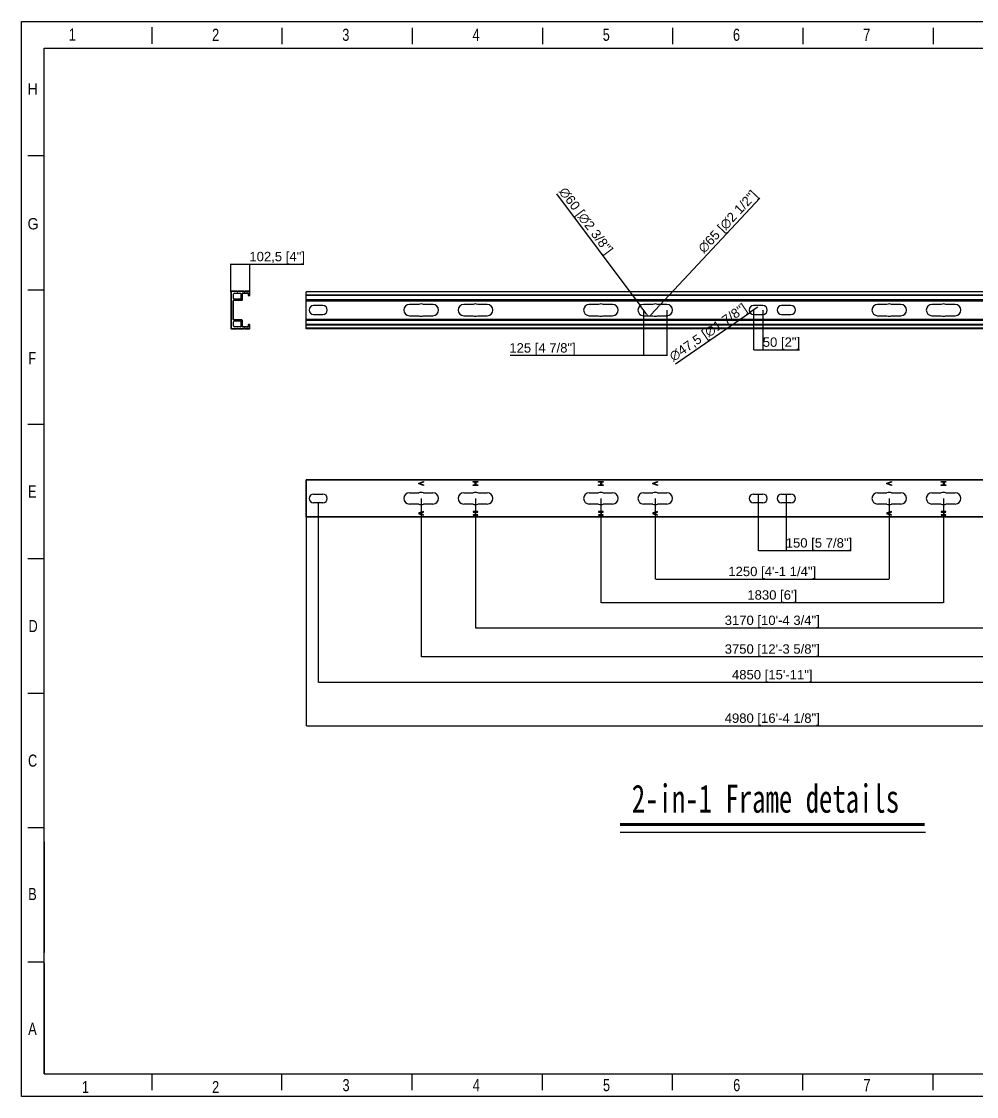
# Model space of a CAD drawing. Header units: millimetres. Extents: x -1070 to 42146, y 1440 to 12921.
# Drawn here: x 17109 to 22210, y 1440 to 7180 of the extents above; entities that cross this region are included whole.
import ezdxf

# ---------------------------------------------------------------- set-up
doc = ezdxf.new("R2010")
doc.units = ezdxf.units.MM
doc.layers.add('DIM', color=4, linetype='Continuous')
doc.styles.add('CKSTANDARD', font='arial.ttf')
doc.styles.add('Roamns', font='romans.shx')
doc.styles.get("Standard").update_dxf_attribs({"font": 'arial.ttf'})
doc.styles.add('黑体', font='simhei.ttf')
doc.dimstyles.new('ISO-25', dxfattribs={"dimtxt": 50, "dimasz": 2.5, "dimexe": 1.25, "dimexo": 0.625, "dimtad": 1, "dimtxsty": 'Standard', "dimcen": 2.5, "dimadec": 0, "dimazin": 0, "dimtfac": 1, "dimtmove": 0, "dimatfit": 3, "dimfxl": 1, "dimarcsym": 0})

# ---------------------------------------------------------------- blocks, each defined once
blk = doc.blocks.new('standard template')
for p, q in [((3074, 30739), (3074, 30336)), ((6246, 30728), (6246, 30325)), ((9418, 30728), (9418, 30325)), ((12589, 30728), (12589, 30325)), ((15761, 30728), (15761, 30325)), ((18933, 30728), (18933, 30325)), ((22104, 30728), (22104, 30325)), ((456, 27607), (54, 27607)), ((456, 24334), (54, 24334)), ((456, 21062), (54, 21062)), ((456, 17790), (54, 17790)), ((456, 14517), (54, 14517)), ((456, 11245), (54, 11245)), ((456, 10901), (456, 8211)), ((456, 8211), (456, 10446)), ((456, 6313), (456, 10291)), ((456, 7973), (54, 7973)), ((456, 7944), (456, 5254)), ((456, 5254), (37409, 5254)), ((3074, 5254), (3074, 4851)), ((6246, 4851), (6246, 5254)), ((9418, 4851), (9418, 5254)), ((12589, 4851), (12589, 5254)), ((15761, 4851), (15761, 5254)), ((18933, 4851), (18933, 5254)), ((22104, 4851), (22104, 5254))]:
    blk.add_line(p, q)
blk.add_lwpolyline([(37963, 4700), (-97, 4700), (-97, 30879), (37963, 30879)], close=True)
at = {"color": 7}
for points in [[(456, 6674), (456, 5964), (456, 5254), (456, 30226), (37409, 30226), (37409, 5254)], [(456, 9631), (456, 8921), (456, 8211)]]:
    blk.add_lwpolyline(points, dxfattribs=at)
at = {"style": 'CKSTANDARD'}
for s, height, width, p in [('1', 295, 0.75, (1055, 30416)), ('2', 295, 0.75, (4545, 30408)), ('3', 295, 0.75, (7716, 30408)), ('4', 295, 0.75, (10888, 30408)), ('5', 295, 0.75, (14060, 30408)), ('6', 295, 0.75, (17231, 30408)), ('7', 295, 0.75, (20403, 30408)), ('H', 276, 0.9, (47, 29097)), ('G', 276, 0.9, (50, 25816)), ('F', 295, 0.75, (69, 22532)), ('E', 295, 0.75, (62, 19285)), ('D', 295, 0.75, (74, 16009)), ('C', 295, 0.75, (62, 12732)), ('B', 295, 0.75, (67, 9483)), ('A', 295, 0.75, (67, 6202)), ('1', 295, 0.75, (1373, 4783)), ('2', 295, 0.75, (4545, 4783)), ('3', 295, 0.75, (7722, 4830)), ('4', 295, 0.75, (10894, 4830)), ('5', 295, 0.75, (14066, 4830)), ('6', 295, 0.75, (17237, 4830)), ('7', 295, 0.75, (20409, 4830))]:
    blk.add_text(s, height=height, dxfattribs=dict(at, width=width)).set_placement(p)
at = {"style": 'Roamns'}
for tag, p in [('PAGE_NAME', (27466, 7594)), ('PROJECT_NAME', (27466, 6884)), ('DRAWN_NAME', (27466, 6174)), ('VERSION', (34241, 6174)), ('SELECT_DATA', (27466, 5464)), ('PAGE_NUMBER', (34241, 5464))]:
    blk.add_attdef(tag, p, '', height=285, dxfattribs=at)
blk = doc.blocks.new('*D193')
at = {"layer": 'Defpoints', "color": 0, "transparency": 16777216}
for p in [(21043.7, 4657), (21193.7, 4657), (21193.7, 4355.5)]:
    blk.add_point(p, dxfattribs=at)
at = {"layer": 'DIM', "color": 0, "lineweight": -2, "transparency": 16777216}
for p, q in [((21043.7, 4656.4), (21043.7, 4354.2)), ((21193.7, 4656.4), (21193.7, 4354.2)), ((21046.2, 4355.5), (21191.2, 4355.5)), ((21193.7, 4355.5), (21540.2, 4355.5))]:
    blk.add_line(p, q, dxfattribs=at)
at = {"layer": 'DIM', "color": 0, "transparency": 16777216}
for points in [[(21046.2, 4355.9), (21046.2, 4355.1), (21043.7, 4355.5)], [(21191.2, 4355.9), (21191.2, 4355.1), (21193.7, 4355.5)]]:
    blk.add_solid(points, dxfattribs=at)
at = {"layer": 'DIM', "color": 0, "lineweight": -3, "transparency": 16777216, "insert": (21368.2, 4388.5), "char_height": 50, "attachment_point": 5}
blk.add_mtext('150 [5 7/8"]', dxfattribs=at)
blk = doc.blocks.new('*D194')
at = {"layer": 'Defpoints', "color": 0, "transparency": 16777216}
for p in [(18693.7, 4609.5), (23543.7, 4609.5), (23543.7, 3651.9)]:
    blk.add_point(p, dxfattribs=at)
at = {"layer": 'DIM', "color": 0, "lineweight": -2, "transparency": 16777216}
for p, q in [((18693.7, 4608.9), (18693.7, 3650.7)), ((23543.7, 4608.9), (23543.7, 3650.7)), ((18696.2, 3651.9), (23541.2, 3651.9))]:
    blk.add_line(p, q, dxfattribs=at)
at = {"layer": 'DIM', "color": 0, "transparency": 16777216}
for points in [[(18696.2, 3652.3), (18696.2, 3651.5), (18693.7, 3651.9)], [(23541.2, 3652.3), (23541.2, 3651.5), (23543.7, 3651.9)]]:
    blk.add_solid(points, dxfattribs=at)
at = {"layer": 'DIM', "color": 0, "lineweight": -3, "transparency": 16777216, "insert": (21118.7, 3684.6), "char_height": 50, "attachment_point": 5}
blk.add_mtext('4850 [15\'-11"]', dxfattribs=at)
blk = doc.blocks.new('*D195')
at = {"layer": 'Defpoints', "color": 0, "transparency": 16777216}
for p in [(20493.7, 4633.3), (21743.7, 4633.3), (21743.7, 4203)]:
    blk.add_point(p, dxfattribs=at)
at = {"layer": 'DIM', "color": 0, "lineweight": -2, "transparency": 16777216}
for p, q in [((20493.7, 4632.6), (20493.7, 4201.8)), ((21743.7, 4632.6), (21743.7, 4201.8)), ((20496.2, 4203), (21741.2, 4203))]:
    blk.add_line(p, q, dxfattribs=at)
at = {"layer": 'DIM', "color": 0, "transparency": 16777216}
for points in [[(20496.2, 4203.4), (20496.2, 4202.6), (20493.7, 4203)], [(21741.2, 4203.4), (21741.2, 4202.6), (21743.7, 4203)]]:
    blk.add_solid(points, dxfattribs=at)
at = {"layer": 'DIM', "color": 0, "lineweight": -3, "transparency": 16777216, "insert": (21118.7, 4236), "char_height": 50, "attachment_point": 5}
blk.add_mtext('1250 [4\'-1 1/4"]', dxfattribs=at)
blk = doc.blocks.new('*D196')
at = {"layer": 'Defpoints', "color": 0, "transparency": 16777216}
for p in [(20203.7, 4633.3), (22033.7, 4633.3), (22033.7, 4077.8)]:
    blk.add_point(p, dxfattribs=at)
at = {"layer": 'DIM', "color": 0, "lineweight": -2, "transparency": 16777216}
for p, q in [((20203.7, 4632.6), (20203.7, 4076.5)), ((22033.7, 4632.6), (22033.7, 4076.5)), ((20206.2, 4077.8), (22031.2, 4077.8))]:
    blk.add_line(p, q, dxfattribs=at)
at = {"layer": 'DIM', "color": 0, "transparency": 16777216}
for points in [[(20206.2, 4078.2), (20206.2, 4077.4), (20203.7, 4077.8)], [(22031.2, 4078.2), (22031.2, 4077.4), (22033.7, 4077.8)]]:
    blk.add_solid(points, dxfattribs=at)
at = {"layer": 'DIM', "color": 0, "lineweight": -3, "transparency": 16777216, "insert": (21118.7, 4110.5), "char_height": 50, "attachment_point": 5}
blk.add_mtext("1830 [6']", dxfattribs=at)
blk = doc.blocks.new('*D197')
at = {"layer": 'Defpoints', "color": 0, "transparency": 16777216}
for p in [(19533.7, 4633.3), (22703.7, 4633.3), (22703.7, 3942.2)]:
    blk.add_point(p, dxfattribs=at)
at = {"layer": 'DIM', "color": 0, "lineweight": -2, "transparency": 16777216}
for p, q in [((19533.7, 4632.6), (19533.7, 3941)), ((22703.7, 4632.6), (22703.7, 3941)), ((19536.2, 3942.2), (22701.2, 3942.2))]:
    blk.add_line(p, q, dxfattribs=at)
at = {"layer": 'DIM', "color": 0, "transparency": 16777216}
for points in [[(19536.2, 3942.6), (19536.2, 3941.8), (19533.7, 3942.2)], [(22701.2, 3942.6), (22701.2, 3941.8), (22703.7, 3942.2)]]:
    blk.add_solid(points, dxfattribs=at)
at = {"layer": 'DIM', "color": 0, "lineweight": -3, "transparency": 16777216, "insert": (21118.7, 3975.2), "char_height": 50, "attachment_point": 5}
blk.add_mtext('3170 [10\'-4 3/4"]', dxfattribs=at)
blk = doc.blocks.new('*D198')
at = {"layer": 'Defpoints', "color": 0, "transparency": 16777216}
for p in [(19243.7, 4633.3), (22993.7, 4633.3), (22993.7, 3788.8)]:
    blk.add_point(p, dxfattribs=at)
at = {"layer": 'DIM', "color": 0, "lineweight": -2, "transparency": 16777216}
for p, q in [((19243.7, 4632.6), (19243.7, 3787.6)), ((22993.7, 4632.6), (22993.7, 3787.6)), ((19246.2, 3788.8), (22991.2, 3788.8))]:
    blk.add_line(p, q, dxfattribs=at)
at = {"layer": 'DIM', "color": 0, "transparency": 16777216}
for points in [[(19246.2, 3789.3), (19246.2, 3788.4), (19243.7, 3788.8)], [(22991.2, 3789.3), (22991.2, 3788.4), (22993.7, 3788.8)]]:
    blk.add_solid(points, dxfattribs=at)
at = {"layer": 'DIM', "color": 0, "lineweight": -3, "transparency": 16777216, "insert": (21118.7, 3821.8), "char_height": 50, "attachment_point": 5}
blk.add_mtext('3750 [12\'-3 5/8"]', dxfattribs=at)
blk = doc.blocks.new('*D192')
at = {"layer": 'Defpoints', "color": 0, "transparency": 16777216}
for p in [(18628.7, 4534.8), (23608.7, 4534.8), (23608.7, 3419.6)]:
    blk.add_point(p, dxfattribs=at)
at = {"layer": 'DIM', "color": 0, "lineweight": -2, "transparency": 16777216}
for p, q in [((18628.7, 4534.1), (18628.7, 3418.4)), ((23608.7, 4534.1), (23608.7, 3418.4)), ((18631.2, 3419.6), (23606.2, 3419.6))]:
    blk.add_line(p, q, dxfattribs=at)
at = {"layer": 'DIM', "color": 0, "transparency": 16777216}
for points in [[(18631.2, 3420), (18631.2, 3419.2), (18628.7, 3419.6)], [(23606.2, 3420), (23606.2, 3419.2), (23608.7, 3419.6)]]:
    blk.add_solid(points, dxfattribs=at)
at = {"layer": 'DIM', "color": 0, "lineweight": -3, "transparency": 16777216, "insert": (21118.7, 3452.6), "char_height": 50, "attachment_point": 5}
blk.add_mtext('4980 [16\'-4 1/8"]', dxfattribs=at)
blk = doc.blocks.new('*D202')
at = {"layer": 'Defpoints', "color": 0, "transparency": 16777216}
for p in [(21018.7, 5639.4), (21068.7, 5639.4), (21068.7, 5427.8)]:
    blk.add_point(p, dxfattribs=at)
at = {"layer": 'DIM', "color": 0, "lineweight": -2, "transparency": 16777216}
for p, q in [((21018.7, 5638.7), (21018.7, 5426.6)), ((21068.7, 5638.7), (21068.7, 5426.6)), ((21021.2, 5427.8), (21066.2, 5427.8)), ((21068.7, 5427.8), (21264.5, 5427.8))]:
    blk.add_line(p, q, dxfattribs=at)
at = {"layer": 'DIM', "color": 0, "transparency": 16777216}
for points in [[(21021.2, 5428.3), (21021.2, 5427.4), (21018.7, 5427.8)], [(21066.2, 5428.3), (21066.2, 5427.4), (21068.7, 5427.8)]]:
    blk.add_solid(points, dxfattribs=at)
at = {"layer": 'DIM', "color": 0, "lineweight": -3, "transparency": 16777216, "insert": (21167.8, 5460.5), "char_height": 50, "attachment_point": 5}
blk.add_mtext('50 [2"]', dxfattribs=at)
blk = doc.blocks.new('*D203')
at = {"layer": 'Defpoints', "color": 0, "transparency": 16777216}
for p in [(20999.1, 5625.9), (21038.2, 5652.8)]:
    blk.add_point(p, dxfattribs=at)
at = {"layer": 'DIM', "color": 0, "lineweight": -2, "transparency": 16777216}
for p, q in [((21038.2, 5652.8), (20999.1, 5625.9)), ((21040.3, 5654.2), (21042.3, 5655.7)), ((20602.1, 5352.8), (20997, 5624.5))]:
    blk.add_line(p, q, dxfattribs=at)
at = {"layer": 'DIM', "color": 0, "transparency": 16777216}
for points in [[(20996.8, 5624.8), (20997.3, 5624.1), (20999.1, 5625.9)], [(21040, 5654.6), (21040.5, 5653.9), (21038.2, 5652.8)]]:
    blk.add_solid(points, dxfattribs=at)
at = {"layer": 'DIM', "color": 0, "lineweight": -3, "transparency": 16777216, "insert": (20779.5, 5515.5), "char_height": 50, "attachment_point": 5, "rotation": 34.52237}
blk.add_mtext('∅47,5 [∅1 7/8"]', dxfattribs=at)
blk = doc.blocks.new('*D204')
at = {"layer": 'Defpoints', "color": 0, "transparency": 16777216}
for p in [(20413.2, 5663.4), (20449.1, 5615.3)]:
    blk.add_point(p, dxfattribs=at)
at = {"layer": 'DIM', "color": 0, "lineweight": -2, "transparency": 16777216}
for p, q in [((19966.5, 6260.3), (20411.7, 5665.4)), ((20449.1, 5615.3), (20413.2, 5663.4)), ((20450.6, 5613.3), (20452.1, 5611.3))]:
    blk.add_line(p, q, dxfattribs=at)
at = {"layer": 'DIM', "color": 0, "transparency": 16777216}
for points in [[(20412, 5665.6), (20411.3, 5665.1), (20413.2, 5663.4)], [(20451, 5613.6), (20450.3, 5613.1), (20449.1, 5615.3)]]:
    blk.add_solid(points, dxfattribs=at)
at = {"layer": 'DIM', "color": 0, "lineweight": -3, "transparency": 16777216, "insert": (20118.7, 6112.8), "char_height": 50, "attachment_point": 5, "rotation": 306.80925}
blk.add_mtext('∅60 [∅2 3/8"]', dxfattribs=at)
blk = doc.blocks.new('*D205')
at = {"layer": 'Defpoints', "color": 0, "transparency": 16777216}
for p in [(20431.2, 5639.4), (20556.2, 5639.4), (20556.2, 5396.9)]:
    blk.add_point(p, dxfattribs=at)
at = {"layer": 'DIM', "color": 0, "lineweight": -2, "transparency": 16777216}
for p, q in [((20431.2, 5638.7), (20431.2, 5395.6)), ((20556.2, 5638.7), (20556.2, 5395.6)), ((20431.2, 5396.9), (19719.8, 5396.9)), ((20553.7, 5396.9), (20433.7, 5396.9))]:
    blk.add_line(p, q, dxfattribs=at)
at = {"layer": 'DIM', "color": 0, "transparency": 16777216}
for points in [[(20433.7, 5397.3), (20433.7, 5396.5), (20431.2, 5396.9)], [(20553.7, 5397.3), (20553.7, 5396.5), (20556.2, 5396.9)]]:
    blk.add_solid(points, dxfattribs=at)
at = {"layer": 'DIM', "color": 0, "lineweight": -3, "transparency": 16777216, "insert": (19891.8, 5429.9), "char_height": 50, "attachment_point": 5}
blk.add_mtext('125 [4 7/8"]', dxfattribs=at)
blk = doc.blocks.new('*D206')
at = {"layer": 'Defpoints', "color": 0, "transparency": 16777216}
for p in [(20515.9, 5663.1), (20471.5, 5615.6)]:
    blk.add_point(p, dxfattribs=at)
at = {"layer": 'DIM', "color": 0, "lineweight": -2, "transparency": 16777216}
for p, q in [((21053.2, 6237.6), (20517.6, 5664.9)), ((20471.5, 5615.6), (20515.9, 5663.1)), ((20469.7, 5613.8), (20468, 5612))]:
    blk.add_line(p, q, dxfattribs=at)
at = {"layer": 'DIM', "color": 0, "transparency": 16777216}
for points in [[(20517.3, 5665.2), (20517.9, 5664.6), (20515.9, 5663.1)], [(20469.4, 5614.1), (20470, 5613.5), (20471.5, 5615.6)]]:
    blk.add_solid(points, dxfattribs=at)
at = {"layer": 'DIM', "color": 0, "lineweight": -3, "transparency": 16777216, "insert": (20885.7, 6107.6), "char_height": 50, "attachment_point": 5, "rotation": 46.91387}
blk.add_mtext('∅65 [∅2 1/2"]', dxfattribs=at)
blk = doc.blocks.new('*D201')
at = {"layer": 'Defpoints', "color": 0, "transparency": 16777216}
for p in [(18329, 5885), (18226.5, 5736.9), (18329, 5736.9)]:
    blk.add_point(p, dxfattribs=at)
at = {"layer": 'DIM', "color": 0, "lineweight": -2, "transparency": 16777216}
for p, q in [((18226.5, 5737.5), (18226.5, 5886.2)), ((18229, 5885), (18326.5, 5885)), ((18329, 5737.5), (18329, 5886.2)), ((18329, 5885), (18617.3, 5885))]:
    blk.add_line(p, q, dxfattribs=at)
at = {"layer": 'DIM', "color": 0, "transparency": 16777216}
for points in [[(18229, 5885.4), (18229, 5884.6), (18226.5, 5885)], [(18326.5, 5885.4), (18326.5, 5884.6), (18329, 5885)]]:
    blk.add_solid(points, dxfattribs=at)
at = {"layer": 'DIM', "color": 0, "lineweight": -3, "transparency": 16777216, "insert": (18474.4, 5917.6), "char_height": 50, "attachment_point": 5}
blk.add_mtext('102,5 [4"]', dxfattribs=at)

msp = doc.modelspace()

# ---------------------------------------------------------------- linework, layer by layer
at = {"layer": 'DIM', "color": 7, "lineweight": -3}
for p, q in [((18226.5, 5736.866), (18226.5, 5541.866)), ((18228, 5736.866), (18226.5, 5736.866)), ((18228, 5736.866), (18228, 5541.866)), ((18229, 5737.866), (18229, 5739.366)), ((18259, 5739.366), (18229, 5739.366)), ((18260.5, 5737.866), (18229, 5737.866)), ((18240, 5589.366), (18240, 5689.366)), ((18240, 5689.366), (18241.5, 5689.366)), ((18241.5, 5701.866), (18241.5, 5724.366)), ((18241.5, 5589.366), (18241.5, 5689.366)), ((18244, 5699.366), (18279, 5699.366)), ((18244, 5693.366), (18244, 5691.866)), ((18244, 5693.366), (18286.5, 5693.366)), ((18244, 5691.866), (18286.5, 5691.866)), ((18246.5, 5729.366), (18279, 5729.366)), ((18260.793, 5737.573), (18259, 5739.366)), ((18262.207, 5737.573), (18264, 5739.366)), ((18298, 5737.866), (18262.5, 5737.866)), ((18296.5, 5739.366), (18264, 5739.366)), ((18281.5, 5701.866), (18281.5, 5726.866)), ((18286.5, 5693.366), (18286.5, 5691.866)), ((18287.5, 5694.366), (18287.5, 5726.866)), ((18287.5, 5726.866), (18289, 5726.866)), ((18287.5, 5694.366), (18289, 5694.366)), ((18289, 5694.366), (18289, 5726.866)), ((18291.5, 5730.866), (18291.5, 5729.366)), ((18291.5, 5730.866), (18316.5, 5730.866)), ((18291.5, 5729.366), (18316.5, 5729.366)), ((18298.293, 5737.573), (18296.5, 5739.366)), ((18299.707, 5737.573), (18301.5, 5739.366)), ((18326.5, 5737.866), (18300, 5737.866)), ((18326.5, 5739.366), (18301.5, 5739.366)), ((18316.5, 5730.866), (18316.5, 5729.366)), ((18319, 5726.866), (18319, 5719.366)), ((18320.5, 5726.866), (18319, 5726.866)), ((18320.5, 5719.366), (18319, 5719.366)), ((18320.5, 5726.866), (18320.5, 5719.366)), ((18321.5, 5718.366), (18321.5, 5716.866)), ((18321.5, 5718.366), (18326.5, 5718.366)), ((18321.5, 5716.866), (18326.5, 5716.866)), ((18326.5, 5737.866), (18326.5, 5739.366)), ((18326.5, 5718.366), (18326.5, 5716.866)), ((18327.5, 5719.366), (18327.5, 5736.866)), ((18327.5, 5736.866), (18329, 5736.866)), ((18327.5, 5719.366), (18329, 5719.366)), ((18329, 5719.366), (18329, 5736.866)), ((18628.651, 5735.366), (18630.151, 5736.866)), ((18628.651, 5588.116), (18628.651, 5735.366)), ((18628.651, 5540.866), (18628.651, 5735.366)), ((23608.651, 5719.366), (18628.651, 5719.366)), ((18628.651, 5718.366), (18630.151, 5716.866)), ((23608.651, 5716.866), (18628.651, 5716.866)), ((23608.651, 5694.366), (18628.651, 5694.366)), ((18628.651, 5693.366), (18630.151, 5691.866)), ((23608.651, 5691.866), (18628.651, 5691.866)), ((18628.651, 5689.366), (23608.651, 5689.366)), ((23607.151, 5736.866), (18630.151, 5736.866)), ((18630.151, 5691.866), (18630.151, 5736.866)), ((18630.151, 5587.201), (18630.151, 5691.531)), ((18718.651, 5663.116), (18668.651, 5663.116)), ((19231.151, 5669.366), (19181.151, 5669.366)), ((19306.151, 5669.366), (19256.151, 5669.366)), ((19521.151, 5669.366), (19471.151, 5669.366)), ((19596.151, 5669.366), (19546.151, 5669.366)), ((20191.151, 5669.366), (20141.151, 5669.366)), ((20266.151, 5669.366), (20216.151, 5669.366)), ((20481.151, 5669.366), (20431.151, 5669.366)), ((20556.151, 5669.366), (20506.151, 5669.366)), ((21068.651, 5663.116), (21018.651, 5663.116)), ((21218.651, 5663.116), (21168.651, 5663.116)), ((21731.151, 5669.366), (21681.151, 5669.366)), ((21806.151, 5669.366), (21756.151, 5669.366)), ((22021.151, 5669.366), (21971.151, 5669.366)), ((22096.151, 5669.366), (22046.151, 5669.366)), ((18240, 5589.366), (18241.5, 5589.366)), ((18241.5, 5554.366), (18241.5, 5576.866)), ((18286.5, 5586.866), (18244, 5586.866)), ((18244, 5585.366), (18244, 5586.866)), ((18286.5, 5585.366), (18244, 5585.366)), ((18279, 5579.366), (18244, 5579.366)), ((18281.5, 5551.866), (18281.5, 5576.866)), ((18286.5, 5585.366), (18286.5, 5586.866)), ((18287.5, 5584.366), (18289, 5584.366)), ((18287.5, 5551.866), (18287.5, 5584.366)), ((18289, 5551.866), (18289, 5584.366)), ((23608.651, 5589.366), (18628.651, 5589.366)), ((18628.651, 5540.866), (18628.651, 5586.866)), ((23608.651, 5586.866), (18628.651, 5586.866)), ((18628.651, 5585.366), (18630.151, 5586.866)), ((23608.651, 5584.366), (18628.651, 5584.366)), ((18630.151, 5539.366), (18630.151, 5586.866)), ((18668.651, 5615.616), (18718.651, 5615.616)), ((19181.151, 5609.366), (19231.151, 5609.366)), ((19256.151, 5609.366), (19306.151, 5609.366)), ((19471.151, 5609.366), (19521.151, 5609.366)), ((19546.151, 5609.366), (19596.151, 5609.366)), ((20141.151, 5609.366), (20191.151, 5609.366)), ((20216.151, 5609.366), (20266.151, 5609.366)), ((20431.151, 5609.366), (20481.151, 5609.366)), ((20506.151, 5609.366), (20556.151, 5609.366)), ((21018.651, 5615.616), (21068.651, 5615.616)), ((21168.651, 5615.616), (21218.651, 5615.616)), ((21681.151, 5609.366), (21731.151, 5609.366)), ((21756.151, 5609.366), (21806.151, 5609.366)), ((21971.151, 5609.366), (22021.151, 5609.366)), ((22046.151, 5609.366), (22096.151, 5609.366)), ((18228, 5541.866), (18226.5, 5541.866)), ((18229, 5540.866), (18260.5, 5540.866)), ((18229, 5540.866), (18229, 5539.366)), ((18229, 5539.366), (18259, 5539.366)), ((18279, 5549.366), (18246.5, 5549.366)), ((18259, 5539.366), (18260.793, 5541.159)), ((18264, 5539.366), (18262.207, 5541.159)), ((18262.5, 5540.866), (18298, 5540.866)), ((18264, 5539.366), (18296.5, 5539.366)), ((18287.5, 5551.866), (18289, 5551.866)), ((18316.5, 5549.366), (18291.5, 5549.366)), ((18291.5, 5547.866), (18291.5, 5549.366)), ((18316.5, 5547.866), (18291.5, 5547.866)), ((18296.5, 5539.366), (18298.293, 5541.159)), ((18301.5, 5539.366), (18299.707, 5541.159)), ((18300, 5540.866), (18326.5, 5540.866)), ((18301.5, 5539.366), (18326.5, 5539.366)), ((18316.5, 5547.866), (18316.5, 5549.366)), ((18320.5, 5559.366), (18319, 5559.366)), ((18319, 5559.366), (18319, 5551.866)), ((18320.5, 5551.866), (18319, 5551.866)), ((18320.5, 5559.366), (18320.5, 5551.866)), ((18326.5, 5561.866), (18321.5, 5561.866)), ((18321.5, 5560.366), (18321.5, 5561.866)), ((18326.5, 5560.366), (18321.5, 5560.366)), ((18326.5, 5560.366), (18326.5, 5561.866)), ((18326.5, 5540.866), (18326.5, 5539.366)), ((18327.5, 5559.366), (18329, 5559.366)), ((18327.5, 5541.866), (18327.5, 5559.366)), ((18327.5, 5541.866), (18329, 5541.866)), ((18329, 5541.866), (18329, 5559.366)), ((23608.651, 5561.866), (18628.651, 5561.866)), ((18628.651, 5560.366), (18630.151, 5561.866)), ((23608.651, 5559.366), (18628.651, 5559.366)), ((23608.651, 5541.866), (18628.651, 5541.866)), ((18628.651, 5540.866), (18630.151, 5539.366)), ((23607.151, 5539.366), (18630.151, 5539.366)), ((18628.651, 4731.759), (18630.151, 4733.259)), ((18628.651, 4731.759), (18628.651, 4534.759)), ((18628.651, 4535.759), (18628.651, 4730.759)), ((23608.651, 4730.759), (18628.651, 4730.759)), ((23607.151, 4733.259), (18630.151, 4733.259)), ((18630.151, 4733.259), (18630.151, 4533.259)), ((18630.151, 4733.259), (18630.151, 4533.259)), ((19231.151, 4714.926), (19256.151, 4723.259)), ((19231.151, 4710.759), (19231.151, 4714.926)), ((19256.151, 4702.426), (19231.151, 4710.759)), ((19256.151, 4720.134), (19234.343, 4712.842)), ((19234.343, 4712.842), (19256.151, 4705.551)), ((19256.151, 4723.259), (19256.151, 4720.134)), ((19521.151, 4720.134), (19521.151, 4723.259)), ((19521.151, 4723.259), (19546.151, 4723.259)), ((19532.853, 4720.134), (19521.151, 4720.134)), ((19532.853, 4705.551), (19532.853, 4720.134)), ((19536.045, 4720.134), (19536.045, 4705.551)), ((19546.151, 4720.134), (19536.045, 4720.134)), ((19546.151, 4723.259), (19546.151, 4720.134)), ((20191.151, 4720.134), (20191.151, 4723.259)), ((20191.151, 4723.259), (20216.151, 4723.259)), ((20202.853, 4720.134), (20191.151, 4720.134)), ((20202.853, 4705.551), (20202.853, 4720.134)), ((20206.045, 4720.134), (20206.045, 4705.551)), ((20216.151, 4720.134), (20206.045, 4720.134)), ((20216.151, 4723.259), (20216.151, 4720.134)), ((20481.151, 4714.926), (20506.151, 4723.259)), ((20481.151, 4710.759), (20481.151, 4714.926)), ((20506.151, 4702.426), (20481.151, 4710.759)), ((20506.151, 4720.134), (20484.343, 4712.842)), ((20484.343, 4712.842), (20506.151, 4705.551)), ((20506.151, 4723.259), (20506.151, 4720.134)), ((21731.151, 4714.926), (21756.151, 4723.259)), ((21731.151, 4710.759), (21731.151, 4714.926)), ((21756.151, 4702.426), (21731.151, 4710.759)), ((21756.151, 4720.134), (21734.343, 4712.842)), ((21734.343, 4712.842), (21756.151, 4705.551)), ((21756.151, 4723.259), (21756.151, 4720.134)), ((22021.151, 4723.259), (22046.151, 4723.259)), ((22021.151, 4720.134), (22021.151, 4723.259)), ((22032.853, 4720.134), (22021.151, 4720.134)), ((22032.853, 4705.551), (22032.853, 4720.134)), ((22046.151, 4720.134), (22036.045, 4720.134)), ((22036.045, 4720.134), (22036.045, 4705.551)), ((22046.151, 4723.259), (22046.151, 4720.134)), ((18668.651, 4657.009), (18718.651, 4657.009)), ((19181.151, 4663.259), (19231.151, 4663.259)), ((19256.151, 4705.551), (19256.151, 4702.426)), ((19256.151, 4663.259), (19306.151, 4663.259)), ((19471.151, 4663.259), (19521.151, 4663.259)), ((19521.151, 4702.426), (19521.151, 4705.551)), ((19521.151, 4705.551), (19532.853, 4705.551)), ((19546.151, 4702.426), (19521.151, 4702.426)), ((19536.045, 4705.551), (19546.151, 4705.551)), ((19546.151, 4705.551), (19546.151, 4702.426)), ((19546.151, 4663.259), (19596.151, 4663.259)), ((20141.151, 4663.259), (20191.151, 4663.259)), ((20191.151, 4702.426), (20191.151, 4705.551)), ((20191.151, 4705.551), (20202.853, 4705.551)), ((20216.151, 4702.426), (20191.151, 4702.426)), ((20206.045, 4705.551), (20216.151, 4705.551)), ((20216.151, 4705.551), (20216.151, 4702.426)), ((20216.151, 4663.259), (20266.151, 4663.259)), ((20431.151, 4663.259), (20481.151, 4663.259)), ((20506.151, 4705.551), (20506.151, 4702.426)), ((20506.151, 4663.259), (20556.151, 4663.259)), ((21018.651, 4657.009), (21068.651, 4657.009)), ((21168.651, 4657.009), (21218.651, 4657.009)), ((21681.151, 4663.259), (21731.151, 4663.259)), ((21756.151, 4705.551), (21756.151, 4702.426)), ((21756.151, 4663.259), (21806.151, 4663.259)), ((21971.151, 4663.259), (22021.151, 4663.259)), ((22021.151, 4705.551), (22032.853, 4705.551)), ((22021.151, 4702.426), (22021.151, 4705.551)), ((22046.151, 4702.426), (22021.151, 4702.426)), ((22036.045, 4705.551), (22046.151, 4705.551)), ((22046.151, 4705.551), (22046.151, 4702.426)), ((22046.151, 4663.259), (22096.151, 4663.259)), ((18718.651, 4609.509), (18668.651, 4609.509)), ((19231.151, 4603.259), (19181.151, 4603.259)), ((19306.151, 4603.259), (19256.151, 4603.259)), ((19521.151, 4603.259), (19471.151, 4603.259)), ((19596.151, 4603.259), (19546.151, 4603.259)), ((20191.151, 4603.259), (20141.151, 4603.259)), ((20266.151, 4603.259), (20216.151, 4603.259)), ((20481.151, 4603.259), (20431.151, 4603.259)), ((20556.151, 4603.259), (20506.151, 4603.259)), ((21068.651, 4609.509), (21018.651, 4609.509)), ((21218.651, 4609.509), (21168.651, 4609.509)), ((21731.151, 4603.259), (21681.151, 4603.259)), ((21806.151, 4603.259), (21756.151, 4603.259)), ((22021.151, 4603.259), (21971.151, 4603.259)), ((22096.151, 4603.259), (22046.151, 4603.259)), ((23608.651, 4535.759), (18628.651, 4535.759)), ((19256.151, 4564.092), (19231.151, 4555.759)), ((19231.151, 4555.759), (19231.151, 4551.592)), ((19231.151, 4551.592), (19256.151, 4543.259)), ((19234.343, 4553.676), (19256.151, 4560.967)), ((19256.151, 4546.384), (19234.343, 4553.676)), ((19256.151, 4560.967), (19256.151, 4564.092)), ((19256.151, 4543.259), (19256.151, 4546.384)), ((19521.151, 4564.092), (19521.151, 4560.967)), ((19546.151, 4564.092), (19521.151, 4564.092)), ((19521.151, 4560.967), (19532.853, 4560.967)), ((19521.151, 4546.384), (19521.151, 4543.259)), ((19532.853, 4546.384), (19521.151, 4546.384)), ((19521.151, 4543.259), (19546.151, 4543.259)), ((19532.853, 4560.967), (19532.853, 4546.384)), ((19536.045, 4546.384), (19536.045, 4560.967)), ((19536.045, 4560.967), (19546.151, 4560.967)), ((19546.151, 4546.384), (19536.045, 4546.384)), ((19546.151, 4560.967), (19546.151, 4564.092)), ((19546.151, 4543.259), (19546.151, 4546.384)), ((20191.151, 4564.092), (20191.151, 4560.967)), ((20216.151, 4564.092), (20191.151, 4564.092)), ((20191.151, 4560.967), (20202.853, 4560.967)), ((20191.151, 4546.384), (20191.151, 4543.259)), ((20202.853, 4546.384), (20191.151, 4546.384)), ((20191.151, 4543.259), (20216.151, 4543.259)), ((20202.853, 4560.967), (20202.853, 4546.384)), ((20206.045, 4546.384), (20206.045, 4560.967)), ((20206.045, 4560.967), (20216.151, 4560.967)), ((20216.151, 4546.384), (20206.045, 4546.384)), ((20216.151, 4560.967), (20216.151, 4564.092)), ((20216.151, 4543.259), (20216.151, 4546.384)), ((20506.151, 4564.092), (20481.151, 4555.759)), ((20481.151, 4555.759), (20481.151, 4551.592)), ((20481.151, 4551.592), (20506.151, 4543.259)), ((20484.343, 4553.676), (20506.151, 4560.967)), ((20506.151, 4546.384), (20484.343, 4553.676)), ((20506.151, 4560.967), (20506.151, 4564.092)), ((20506.151, 4543.259), (20506.151, 4546.384)), ((21756.151, 4564.092), (21731.151, 4555.759)), ((21731.151, 4555.759), (21731.151, 4551.592)), ((21731.151, 4551.592), (21756.151, 4543.259)), ((21734.343, 4553.676), (21756.151, 4560.967)), ((21756.151, 4546.384), (21734.343, 4553.676)), ((21756.151, 4560.967), (21756.151, 4564.092)), ((21756.151, 4543.259), (21756.151, 4546.384)), ((22046.151, 4564.092), (22021.151, 4564.092)), ((22021.151, 4564.092), (22021.151, 4560.967)), ((22021.151, 4560.967), (22032.853, 4560.967)), ((22032.853, 4546.384), (22021.151, 4546.384)), ((22021.151, 4546.384), (22021.151, 4543.259)), ((22021.151, 4543.259), (22046.151, 4543.259)), ((22032.853, 4560.967), (22032.853, 4546.384)), ((22036.045, 4560.967), (22046.151, 4560.967)), ((22036.045, 4546.384), (22036.045, 4560.967)), ((22046.151, 4546.384), (22036.045, 4546.384)), ((22046.151, 4560.967), (22046.151, 4564.092)), ((22046.151, 4543.259), (22046.151, 4546.384)), ((18628.651, 4534.759), (18630.151, 4533.259)), ((23607.151, 4533.259), (18630.15, 4533.26)), ((20305.573, 2851.272), (21936.624, 2851.272))]:
    msp.add_line(p, q, dxfattribs=at)
at = {"layer": 'DIM', "color": 7, "lineweight": -3, "const_width": 15.75}
msp.add_lwpolyline([(20304.803, 2892.798), (21932.499, 2892.798)], dxfattribs=at)
at = {"layer": 'DIM', "color": 7, "lineweight": -3}
for centre, radius, start, end in [((18229, 5736.866), 2.5, 90, 180), ((18229, 5736.866), 1, 90, 180), ((18244, 5689.366), 4, 90, 180), ((18246.5, 5724.366), 5, 90, 180), ((18244, 5701.866), 2.5, 180, 270), ((18244, 5689.366), 2.5, 90, 180), ((18261.5, 5738.28), 1, 225, 315), ((18279, 5726.866), 2.5, 0, 90), ((18279, 5701.866), 2.5, 270, 0), ((18286.5, 5694.366), 2.5, 270, 0), ((18286.5, 5694.366), 1, 270, 0), ((18291.5, 5726.866), 4, 90, 180), ((18291.5, 5726.866), 2.5, 90, 180), ((18299, 5738.28), 1, 225, 315), ((18316.5, 5726.866), 4, 0, 90), ((18316.5, 5726.866), 2.5, 0, 90), ((18321.5, 5719.366), 2.5, 180, 270), ((18321.5, 5719.366), 1, 180, 270), ((18326.5, 5736.866), 2.5, 0, 90), ((18326.5, 5736.866), 1, 0, 90), ((18326.5, 5719.366), 2.5, 270, 0), ((18326.5, 5719.366), 1, 270, 0), ((18668.651, 5639.366), 23.75, 90, 270), ((18718.651, 5639.366), 23.75, 270, 90), ((19181.151, 5639.366), 30, 90, 270), ((19243.651, 5639.366), 32.5, 67.3801351, 112.6198649), ((19306.151, 5639.366), 30, 270, 90), ((19471.151, 5639.366), 30, 90, 270), ((19533.651, 5639.366), 32.5, 67.3801351, 112.6198649), ((19596.151, 5639.366), 30, 270, 90), ((20141.151, 5639.366), 30, 90, 270), ((20203.651, 5639.366), 32.5, 67.3801351, 112.6198649), ((20266.151, 5639.366), 30, 270, 90), ((20431.151, 5639.366), 30, 90, 270), ((20493.651, 5639.366), 32.5, 67.3801351, 112.6198649), ((20556.151, 5639.366), 30, 270, 90), ((21018.651, 5639.366), 23.75, 90, 270), ((21068.651, 5639.366), 23.75, 270, 90), ((21168.651, 5639.366), 23.75, 90, 270), ((21218.651, 5639.366), 23.75, 270, 90), ((21681.151, 5639.366), 30, 90, 270), ((21743.651, 5639.366), 32.5, 67.3801351, 112.6198649), ((21806.151, 5639.366), 30, 270, 90), ((21971.151, 5639.366), 30, 90, 270), ((22033.651, 5639.366), 32.5, 67.3801351, 112.6198649), ((22096.151, 5639.366), 30, 270, 90), ((18244, 5589.366), 4, 180, 270), ((18244, 5589.366), 2.5, 180, 270), ((18244, 5576.866), 2.5, 90, 180), ((18279, 5576.866), 2.5, 0, 90), ((18286.5, 5584.366), 2.5, 0, 90), ((18286.5, 5584.366), 1, 0, 90), ((19243.651, 5639.366), 32.5, 247.3801351, 292.6198649), ((19533.651, 5639.366), 32.5, 247.3801351, 292.6198649), ((20203.651, 5639.366), 32.5, 247.3801351, 292.6198649), ((20493.651, 5639.366), 32.5, 247.3801351, 292.6198649), ((21743.651, 5639.366), 32.5, 247.3801351, 292.6198649), ((22033.651, 5639.366), 32.5, 247.3801351, 292.6198649), ((18229, 5541.866), 2.5, 180, 270), ((18229, 5541.866), 1, 180, 270), ((18246.5, 5554.366), 5, 180, 270), ((18261.5, 5540.452), 1, 45, 135), ((18279, 5551.866), 2.5, 270, 0), ((18291.5, 5551.866), 4, 180, 270), ((18291.5, 5551.866), 2.5, 180, 270), ((18299, 5540.452), 1, 45, 135), ((18316.5, 5551.866), 4, 270, 0), ((18316.5, 5551.866), 2.5, 270, 0), ((18321.5, 5559.366), 2.5, 90, 180), ((18321.5, 5559.366), 1, 90, 180), ((18326.5, 5559.366), 2.5, 0, 90), ((18326.5, 5559.366), 1, 0, 90), ((18326.5, 5541.866), 2.5, 270, 0), ((18326.5, 5541.866), 1, 270, 0), ((18668.651, 4633.259), 23.75, 90, 270), ((18718.651, 4633.259), 23.75, 270, 90), ((19181.151, 4633.259), 30, 90, 270), ((19243.651, 4633.259), 32.5, 67.3801351, 112.6198649), ((19306.151, 4633.259), 30, 270, 90), ((19471.151, 4633.259), 30, 90, 270), ((19533.651, 4633.259), 32.5, 67.3801351, 112.6198649), ((19596.151, 4633.259), 30, 270, 90), ((20141.151, 4633.259), 30, 90, 270), ((20203.651, 4633.259), 32.5, 67.3801351, 112.6198649), ((20266.151, 4633.259), 30, 270, 90), ((20431.151, 4633.259), 30, 90, 270), ((20493.651, 4633.259), 32.5, 67.3801351, 112.6198649), ((20556.151, 4633.259), 30, 270, 90), ((21018.651, 4633.259), 23.75, 90, 270), ((21068.651, 4633.259), 23.75, 270, 90), ((21168.651, 4633.259), 23.75, 90, 270), ((21218.651, 4633.259), 23.75, 270, 90), ((21681.151, 4633.259), 30, 90, 270), ((21743.651, 4633.259), 32.5, 67.3801351, 112.6198649), ((21806.151, 4633.259), 30, 270, 90), ((21971.151, 4633.259), 30, 90, 270), ((22033.651, 4633.259), 32.5, 67.3801351, 112.6198649), ((22096.151, 4633.259), 30, 270, 90), ((19243.651, 4633.259), 32.5, 247.3801351, 292.6198649), ((19533.651, 4633.259), 32.5, 247.3801351, 292.6198649), ((20203.651, 4633.259), 32.5, 247.3801351, 292.6198649), ((20493.651, 4633.259), 32.5, 247.3801351, 292.6198649), ((21743.651, 4633.259), 32.5, 247.3801351, 292.6198649), ((22033.651, 4633.259), 32.5, 247.3801351, 292.6198649)]:
    msp.add_arc(centre, radius, start, end, dxfattribs=at)

# ---------------------------------------------------------------- block references
at = {"lineweight": -3, "transparency": 33554595, "xscale": 0.2192783291279346, "yscale": 0.2192783291279346, "zscale": 0.2192783291279346}
msp.add_blockref('standard template', (17130.414, 409.118), dxfattribs=at)

# ---------------------------------------------------------------- texts
at = {"layer": 'DIM', "color": 7, "lineweight": -3, "style": '黑体', "width": 0.7}
msp.add_text('2-in-1 Frame details', height=150, dxfattribs=at).set_placement((20368.487, 2955.414))

# ---------------------------------------------------------------- dimensions: what is measured, and where the dimension line sits
at = {"layer": 'DIM', "color": 7, "lineweight": -3}
for p1, p2, picture, middle in [((20449.126, 5615.347), (20413.177, 5663.385), '*D204', (20091.875, 6092.733)), ((20471.45, 5615.631), (20515.852, 5663.102), '*D206', (20910.201, 6084.717))]:
    dim = msp.add_diameter_dim_2p(p1=p1, p2=p2, dimstyle='ISO-25', dxfattribs=at)
    dim.commit()
    dim.dimension.update_dxf_attribs({"geometry": picture, "text_midpoint": middle, "dimtype": 163})
for base, p1, p2, picture, middle in [((18329, 5884.981), (18226.5, 5736.866), (18329, 5736.866), '*D201', (18474.383, 5917.649)), ((21068.651, 5427.847), (21018.651, 5639.366), (21068.651, 5639.366), '*D202', (21167.837, 5460.515)), ((21193.651, 4355.489), (21043.651, 4657.009), (21193.651, 4657.009), '*D193', (21368.161, 4388.481)), ((22703.651, 3942.227), (19533.651, 4633.259), (22703.651, 4633.259), '*D197', (21118.651, 3975.219)), ((22033.651, 4077.783), (20203.651, 4633.259), (22033.651, 4633.259), '*D196', (21118.651, 4110.451)), ((21743.651, 4203.019), (20493.651, 4633.259), (21743.651, 4633.259), '*D195', (21118.651, 4236.011)), ((23608.651, 3419.612), (18628.651, 4534.759), (23608.651, 4534.759), '*D192', (21118.651, 3452.604))]:
    dim = msp.add_linear_dim(base=base, p1=p1, p2=p2, dimstyle='ISO-25', dxfattribs=at)
    dim.commit()
    dim.dimension.update_dxf_attribs({"geometry": picture, "text_midpoint": middle})
for base, p1, p2, picture, middle in [((20556.151, 5396.898), (20431.151, 5639.366), (20556.151, 5639.366), '*D205', (19891.823, 5396.898)), ((23543.651, 3651.916), (18693.651, 4609.509), (23543.651, 4609.509), '*D194', (21118.651, 3651.916)), ((22993.651, 3788.843), (19243.651, 4633.259), (22993.651, 4633.259), '*D198', (21118.651, 3788.843))]:
    dim = msp.add_linear_dim(base=base, p1=p1, p2=p2, dimstyle='ISO-25', dxfattribs=at)
    dim.commit()
    dim.dimension.update_dxf_attribs({"geometry": picture, "text_midpoint": middle, "dimtype": 160})
dim = msp.add_diameter_dim_2p(p1=(21038.219, 5652.826), p2=(20999.083, 5625.906), dimstyle='ISO-25', dxfattribs=at)
dim.commit()
dim.dimension.update_dxf_attribs({"geometry": '*D203', "text_midpoint": (20779.541, 5515.536)})

doc.saveas('drawing.dxf')
